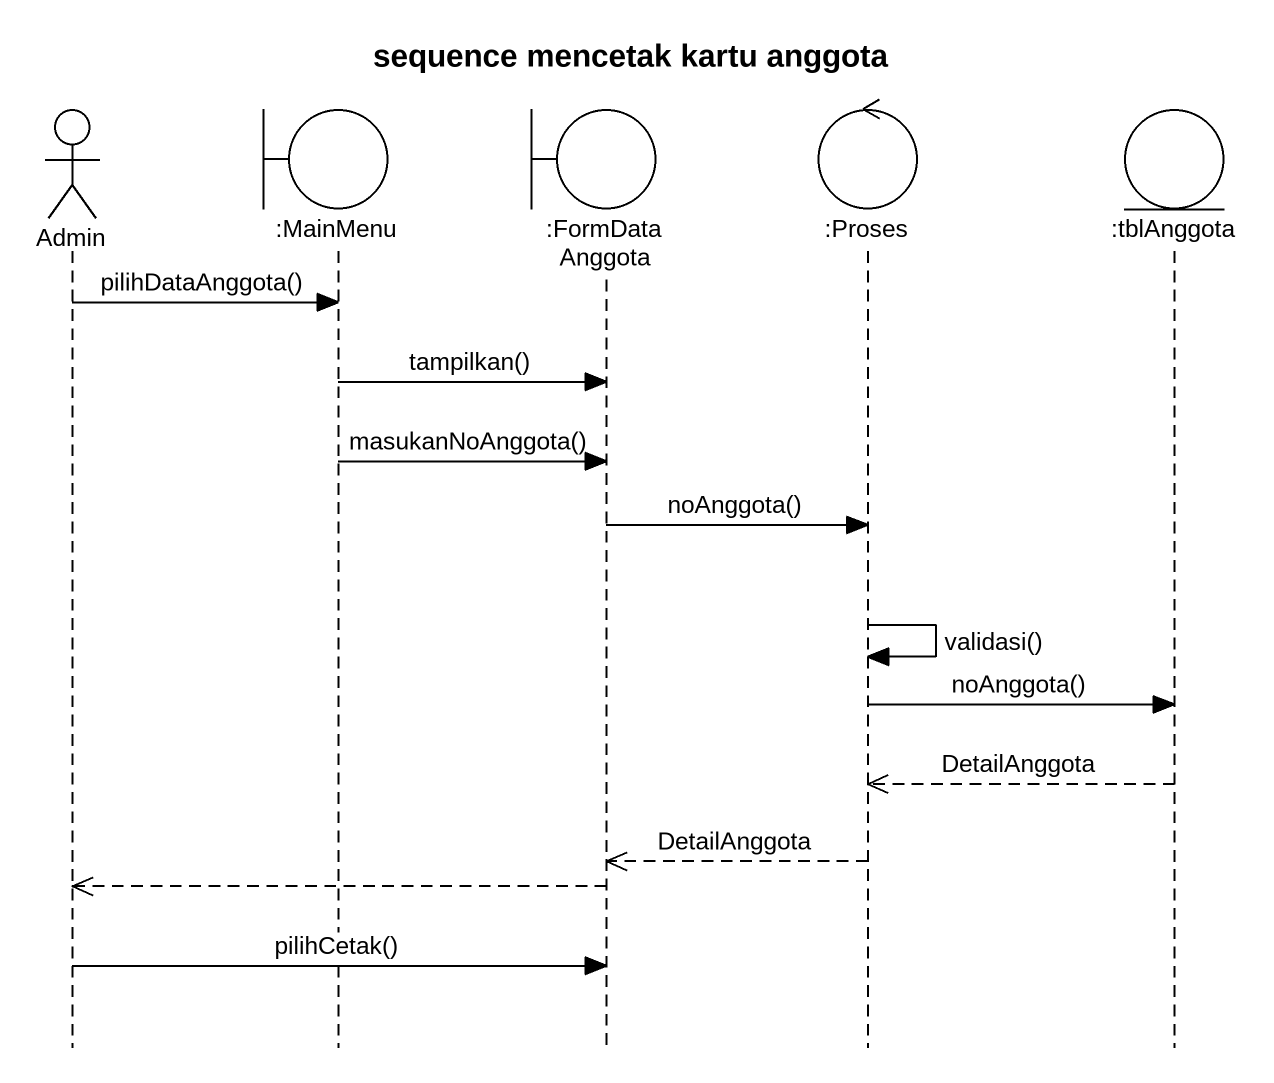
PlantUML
@startuml
title sequence mencetak kartu anggota
hide footbox
actor Admin
boundary ":MainMenu" as MainMenu
boundary ":FormDataAnggota" as FormDataAnggota
control ":Proses" as Proses
entity ":tblAnggota" as tblAnggota

Admin -> MainMenu : pilihDataAnggota()
MainMenu -> FormDataAnggota : tampilkan()
MainMenu -> FormDataAnggota : masukanNoAnggota()
FormDataAnggota -> Proses : noAnggota()
Proses -> Proses : validasi()
Proses -> tblAnggota : noAnggota()
tblAnggota -->> Proses : DetailAnggota
Proses -->> FormDataAnggota : DetailAnggota
FormDataAnggota -->> Admin
Admin -> FormDataAnggota : pilihCetak()
@enduml
